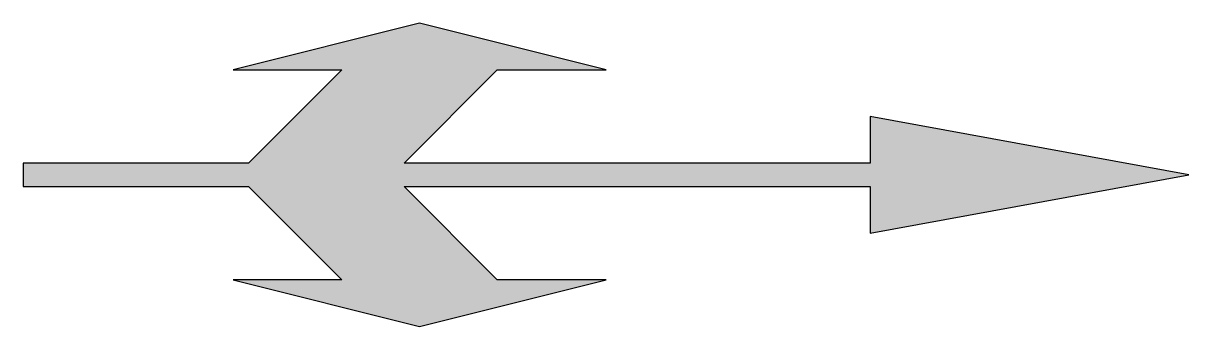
# Model space of a CAD drawing. Header units: metres. Extents: x 0 to 7.5, y -0.98 to 0.97.
import ezdxf

# ---------------------------------------------------------------- set-up
doc = ezdxf.new("R2010")
doc.units = ezdxf.units.M
doc.header["$LTSCALE"] = 0.2

msp = doc.modelspace()

# ---------------------------------------------------------------- hatches: boundary and pattern name
msp.add_hatch(color=256).paths.add_polyline_path([(2.5, 0.075), (2.45, 0.075), (3.05, 0.675), (3.75, 0.675), (2.55, 0.975), (1.35, 0.675), (2.05, 0.675), (1.45, 0.075), (0, 0.075), (0, -0.075), (1.45, -0.075), (2.05, -0.675), (1.35, -0.675), (2.55, -0.975), (3.75, -0.675), (3.05, -0.675), (2.45, -0.075), (2.5, -0.075), (5.45, -0.075), (5.45, -0.375), (7.5, 0), (5.45, 0.375), (5.45, 0.075)])

# ---------------------------------------------------------------- linework, layer by layer
at = {"linetype": 'Continuous', "flags": 128}
msp.add_lwpolyline([(1.35, 0.675), (2.05, 0.675), (1.45, 0.075), (0, 0.075), (0, -0.075), (1.45, -0.075), (2.05, -0.675), (1.35, -0.675), (2.55, -0.975), (3.75, -0.675), (3.05, -0.675), (2.45, -0.075), (2.5, -0.075), (5.45, -0.075), (5.45, -0.375), (7.5, 0), (5.45, 0.375), (5.45, 0.075), (2.5, 0.075), (2.45, 0.075), (3.05, 0.675), (3.75, 0.675), (2.55, 0.975)], close=True, dxfattribs=at)

doc.saveas('drawing.dxf')
